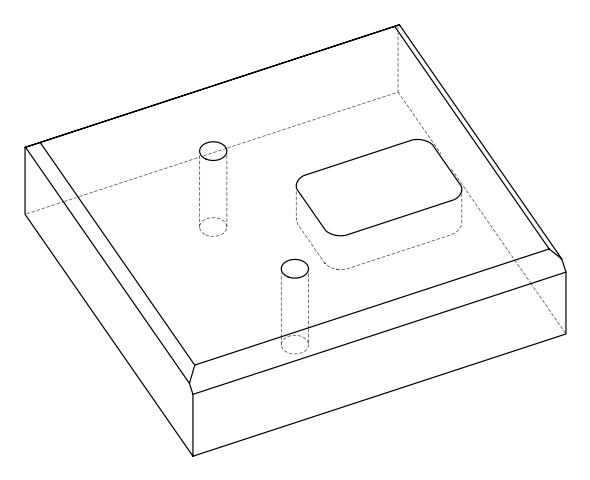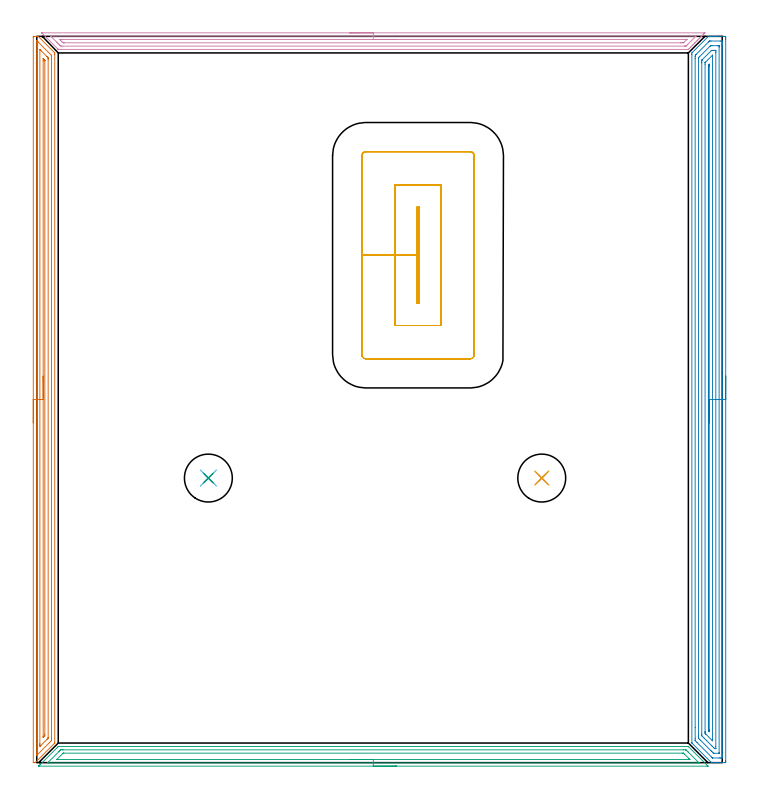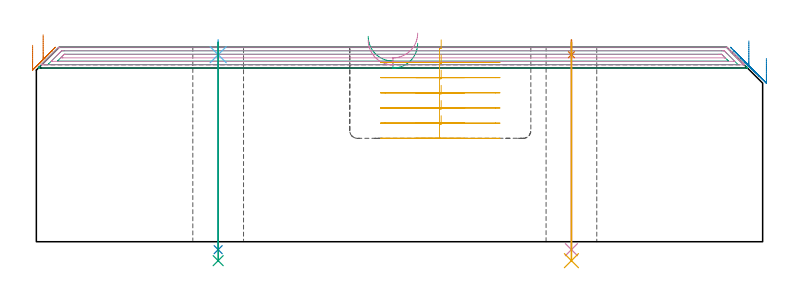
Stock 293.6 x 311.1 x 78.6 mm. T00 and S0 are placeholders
(PLAN: 11 operations, 6 tool changes, 47.4 min)
(1 AREA_MILL | FG_CHAMFER_SURFACE | UGT0205_001 | 9.93 min | 13168 mm3)
(2 AREA_MILL_1 | FG_CHAMFER_SURFACE_1 | UGT0205_001 | 14.91 min | 32717 mm3)
(3 AREA_MILL_2 | FG_CHAMFER_SURFACE_2 | UGT0205_001 | 6.94 min | 9718 mm3)
(4 AREA_MILL_3 | FG_CHAMFER_SURFACE_3 | UGT0205_001 | 6.85 min | 6915 mm3)
(5 MILL_RECTANGULAR_POCKET | POCKET_RECTANGULAR_STRAIGHT | NXT0201_007 | Follow Part, ap 6.25, ae 75% | 7.33 min | 299052 mm3)
(6 SPOT_DRILL | STEP1HOLE | NXT0321_9005460120000 | 0.05 min | 171 mm3)
(7 SPOT_DRILL_1 | STEP1HOLE_1 | NXT0321_9005460120000 | 0.05 min | 192 mm3)
(8 DRILL_THROUGH_HOLE_INTO_CENTER | STEP1HOLE | NXT0301_065 | 0.34 min | 5294 mm3)
(9 DRILL_TO_ENLARGE_THROUGH_HOLE | STEP1HOLE | UGT0301_050 | 0.35 min | 20448 mm3)
(10 DRILL_THROUGH_HOLE_INTO_CENTER_1 | STEP1HOLE_1 | NXT0301_065 | 0.34 min | 5294 mm3)
(11 DRILL_TO_ENLARGE_THROUGH_HOLE_1 | STEP1HOLE_1 | UGT0301_050 | 0.35 min | 20435 mm3)
(TOOL UGT0205_001 | Chamfer Mill 20 x 3 x 45 deg. | D20 FL50 Z2)
(TOOL NXT0201_007 | ENDMILL 25mm [R216.25-25050GCK54P 1620] | D25 R3 FL54 Z5)
(TOOL NXT0321_9005460120000 | NC Spot Drill, 142deg, 12mm, Carbide, Uncoated | D12 PA142 FL30 Z2)
(TOOL NXT0301_065 | Carbide Drill 9.4mm [860.1-0940-075A1-MM 2214] | D9.4 PA140 FL98 Z2)
(TOOL UGT0301_050 | Twist Drill 20.5 mm | D20.5 PA118 FL145 Z2)
(OP 1 AREA_MILL)
G17 G21 G94 G90
T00 M6
G54
G17 G0 G90 X-1.5 Y145.55 S1061 M3
G43 Z88.6 H0
Z79.4
G94 G1 Y145.588 Z78.528 F250.
Y145.702 Z77.664
Y145.891 Z76.812
Y146.153 Z75.98
Y146.487 Z75.174
Y146.89 Z74.4
Y147.358 Z73.664
Y147.89 Z72.972
Y148.479 Z72.329
Y149.122 Z71.74
Y149.814 Z71.209
Y150.55 Z70.74
Y151.324 Z70.337
Y152.13 Z70.003
Y152.962 Z69.741
Y153.813 Z69.552
Y154.678 Z69.438
Y155.55 Z69.4
Y310.782
X-1.497 Y310.933 Z69.403
X-1.491 Y311.098 Z69.405
X-1.243 Y311.1 Z69.653
X-0.911 Z69.984
X-0.245 Z70.654
X0.426 Z71.325
X0.541 Y311.099 Z71.44
X0.6 Y311.09 Z71.496
X0.663 Y311.038 Z71.561
X7.574 Y304.126 Z78.472
X7.699 Y303.995 Z78.587
X7.7 Y303.343 Z78.6
Y8.65
Y8.406 Z78.584
X7.581 Y8.281 Z78.481
X-0.614 Y0.086 Z70.285
X-0.684 Y0.018 Z70.215
X-0.708 Y0.001 Z70.19
X-1.157 Y0. Z69.741
X-1.492 Y0.01 Z69.405
X-1.5 Y0.089 Z69.4
Y155.55
X-0.086 Z70.814
X-0.085 Y308.833 Z70.815
X-0.083 Y308.966 Z70.817
X-0.079 Y309.053 Z70.821
X-0.075 Y309.092 Z70.825
X-0.068 Y309.093 Z70.832
X-0.02 Y309.095 Z70.881
X0.113 Y309.09 Z71.013
X0.156 Y309.083 Z71.056
X0.191 Y309.051 Z71.091
X0.264 Y308.983 Z71.164
X0.549 Y308.701 Z71.449
X6.22 Y303.03 Z77.12
X6.255 Y302.993 Z77.155
X6.271 Y302.973 Z77.171
X6.276 Y302.963 Z77.176
X6.279 Y302.913 Z77.179
X6.284 Y302.649 Z77.184
X6.285 Y302.516 Z77.185
X6.286 Y302.45 Z77.186
Y10.37
X6.281 Y9.543 Z77.181
X6.279 Y9.483 Z77.179
X6.271 Y9.433 Z77.171
X6.22 Y9.377 Z77.12
X5.859 Y9.011 Z76.759
X5.501 Y8.65 Z76.401
X-0.02 Y3.131 Z70.881
X-0.047 Y3.105 Z70.853
X-0.07 Y3.087 Z70.83
X-0.077 Y3.082 Z70.823
X-0.079 Y3.095 Z70.821
X-0.084 Y3.226 Z70.816
X-0.085 Y3.292 Z70.815
X-0.086 Y3.359 Z70.814
Y155.55
X1.328 Z72.228
X1.329 Y305.373 Z72.229
X1.33 Y305.412 Z72.23
X1.332 Y305.453 Z72.232
X1.333 Y305.455 Z72.233
X1.343 Y305.45 Z72.243
X1.38 Y305.417 Z72.28
X1.672 Y305.129 Z72.572
X1.763 Y305.038 Z72.663
X4.351 Y302.45 Z75.251
X4.437 Y302.363 Z75.337
X4.837 Y301.954 Z75.737
X4.859 Y301.93 Z75.759
X4.865 Y301.894 Z75.765
X4.868 Y301.818 Z75.768
X4.87 Y301.702 Z75.77
X4.871 Y301.557 Z75.771
Y301.121
Y10.894
X4.87 Y10.665 Z75.77
X4.868 Y10.551 Z75.768
X4.865 Y10.496 Z75.765
X4.86 Y10.471 Z75.76
X4.832 Y10.436 Z75.732
X4.636 Y10.237 Z75.536
X4.437 Y10.036 Z75.337
X1.763 Y7.364 Z72.663
X1.511 Y7.117 Z72.411
X1.346 Y6.957 Z72.246
X1.335 Y7.149 Z72.235
X1.332 Y7.296 Z72.232
X1.329 Y7.757 Z72.229
Y8.193
X1.328 Y155.55 Z72.228
X2.743 Z73.643
Y300.664
X2.744 Y301.38 Z73.644
X2.746 Y301.465 Z73.646
X2.75 Y301.557 Z73.65
X2.766 Y301.574 Z73.666
X2.79 Y301.557 Z73.69
X3.17 Y301.18 Z74.07
X3.24 Y301.108 Z74.14
X3.379 Y300.96 Z74.279
X3.451 Y300.881 Z74.351
X3.453 Y300.841 Z74.353
X3.456 Y300.753 Z74.356
X3.457 Y300.664 Z74.357
Y300.575
X3.456 Y12.222 Z74.356
X3.45 Y11.511 Z74.35
X3.409 Y11.466 Z74.309
X3.279 Y11.329 Z74.179
X3.172 Y11.222 Z74.072
X2.965 Y11.018 Z73.865
X2.76 Y10.821 Z73.66
X2.749 Y10.816 Z73.649
X2.747 Y10.866 Z73.647
X2.745 Y10.991 Z73.645
X2.743 Y11.241 Z73.643
Y11.329
Y155.55
Y156.422 Z73.681
Y157.286 Z73.795
Y158.138 Z73.983
Y158.97 Z74.246
Y159.776 Z74.58
Y160.55 Z74.982
Y161.286 Z75.451
Y161.978 Z75.982
Y162.621 Z76.572
Y163.21 Z77.215
Y163.741 Z77.907
Y164.21 Z78.643
Y164.613 Z79.417
Y164.947 Z80.222
Y165.209 Z81.055
Y165.398 Z81.906
Y165.512 Z82.771
Y165.55 Z83.643
G0 Z88.6
M5
M2
(OP 2 AREA_MILL_1)
G17 G21 G94 G90
T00 M6
G54
G17 G0 G90 X295.1 Y165.55 S1061 M3
G43 Z88.6 H0
Z74.1
G94 G1 Y165.512 Z73.228 F250.
Y165.398 Z72.364
Y165.209 Z71.512
Y164.947 Z70.68
Y164.613 Z69.874
Y164.21 Z69.1
Y163.742 Z68.364
Y163.21 Z67.672
Y162.621 Z67.029
Y161.978 Z66.44
Y161.286 Z65.908
Y160.55 Z65.44
Y159.776 Z65.037
Y158.97 Z64.703
Y158.138 Z64.441
Y157.287 Z64.252
Y156.422 Z64.138
Y155.55 Z64.1
Y0.931
X295.099 Y0.613 Z64.101
X295.093 Y0.045 Z64.104
X295.091 Y0.008 Z64.105
X294.526 Y0. Z64.67
X292.746 Z66.449
X291.298 Z67.899
X290.076 Z69.119
X289.008 Y0.001 Z70.191
X288.982 Y0.018 Z70.218
X288.683 Y0.316 Z70.514
X280.807 Y8.193 Z78.392
X280.701 Y8.301 Z78.497
X280.604 Y8.405 Z78.589
X280.6 Y8.65 Z78.6
Y303.343
X280.601 Y303.995 Z78.586
X280.711 Y304.112 Z78.486
X287.532 Y310.933 Z71.666
X287.574 Y310.976 Z71.622
X287.654 Y311.058 Z71.537
X287.697 Y311.09 Z71.493
X287.734 Y311.098 Z71.456
X287.925 Y311.1 Z71.269
X288.126 Z71.073
X288.52 Z70.679
X289.185 Z70.01
X290.408 Z68.789
X290.966 Z68.229
X291.577 Z67.618
X294.248 Z64.949
X294.526 Y311.098 Z64.67
X295.091 Y311.092 Z64.106
X295.093 Y311.055 Z64.104
X295.098 Y310.487 Z64.102
X295.1 Y309.911 Z64.1
Y155.55
X293.686 Z65.514
Y3.243
X293.682 Y2.399 Z65.518
X293.68 Y2.356 Z65.52
X293.636 Y2.01 Z65.564
X293.142 Y2.002 Z66.058
X292.746 Y2.001 Z66.454
X292.254 Y2. Z66.946
X289.582 Y2.002 Z69.618
X289.484 Y2.007 Z69.716
X289.461 Y2.01 Z69.739
X289.412 Y2.049 Z69.788
X289.321 Y2.134 Z69.879
X289.185 Y2.265 Z70.015
X282.8 Y8.65 Z76.4
X282.064 Y9.394 Z77.136
X282.031 Y9.431 Z77.169
X282.021 Y9.495 Z77.179
X282.017 Y9.543 Z77.183
X282.015 Y9.592 Z77.185
X282.014 Y10.436 Z77.186
Y14.986
Y301.607
X282.017 Y302.45 Z77.183
X282.019 Y302.495 Z77.181
X282.064 Y303.002 Z77.136
X282.231 Y303.176 Z76.969
X282.393 Y303.343 Z76.807
X287.751 Y308.701 Z71.449
X288.025 Y308.972 Z71.175
X288.117 Y309.058 Z71.083
X288.149 Y309.087 Z71.051
X288.196 Y309.092 Z71.004
X288.295 Y309.095 Z70.905
X288.788 Y309.1 Z70.412
X292.746 Y309.099 Z66.454
X293.241 Y309.097 Z65.959
X293.636 Y309.09 Z65.564
X293.679 Y308.701 Z65.521
X293.682 Y308.655 Z65.518
X293.686 Y307.808 Z65.514
Y307.758
Y155.55
X292.272 Z66.928
X292.271 Y4.185 Z66.929
X292.27 Y4.081 Z66.93
X292.268 Y4.03 Z66.932
X292.266 Y4.012 Z66.934
X292.225 Y4.009 Z66.975
X292.039 Y4.001 Z67.161
X290.259 Z68.941
X290.076 Y4.007 Z69.124
X289.897 Y4.014 Z69.303
X289.718 Y4.185 Z69.482
X289.185 Y4.714 Z70.015
X288.821 Y5.078 Z70.379
X284.356 Y9.543 Z74.844
X283.844 Y10.058 Z75.356
X283.472 Y10.436 Z75.728
X283.435 Y10.493 Z75.765
X283.433 Y10.541 Z75.767
X283.43 Y10.645 Z75.77
X283.429 Y10.853 Z75.771
Y11.329
Y301.557
X283.43 Y301.765 Z75.77
X283.433 Y301.869 Z75.767
X283.435 Y301.917 Z75.765
X283.456 Y301.946 Z75.744
X283.844 Y302.344 Z75.356
X283.896 Y302.397 Z75.304
X288.414 Y306.915 Z70.786
X288.571 Y307.063 Z70.629
X288.6 Y307.089 Z70.6
X288.693 Y307.094 Z70.507
X288.816 Y307.098 Z70.384
X289.001 Y307.1 Z70.199
X289.185 Z70.015
X291.671 Z67.529
X291.856 Z67.344
X292.041 Y307.098 Z67.159
X292.164 Y307.095 Z67.036
X292.257 Y307.09 Z66.943
X292.265 Y307.052 Z66.935
X292.267 Y306.915 Z66.933
X292.271 Y306.499 Z66.929
X292.272 Y155.55 Z66.928
X290.857 Z68.343
Y6.864
X290.855 Y6.083 Z68.345
X290.852 Y6.029 Z68.348
X290.85 Y6.01 Z68.35
X290.829 Y6.008 Z68.371
X290.722 Y6.004 Z68.478
X290.506 Y6.006 Z68.694
X290.399 Y6.01 Z68.801
X290.345 Y6.015 Z68.855
X290.275 Y6.083 Z68.925
X290.076 Y6.277 Z69.124
X289.484 Y6.864 Z69.716
X289.185 Y7.163 Z70.015
X286.805 Y9.543 Z72.395
X285.912 Y10.436 Z73.288
X285.625 Y10.726 Z73.575
X285.031 Y11.329 Z74.169
X284.85 Y11.53 Z74.35
X284.843 Y12.222 Z74.357
Y299.771
X284.844 Y300.554 Z74.356
X284.845 Y300.664 Z74.355
X284.85 Y300.858 Z74.35
X284.86 Y300.899 Z74.34
X284.892 Y300.936 Z74.308
X284.952 Y301. Z74.248
X285.12 Y301.17 Z74.08
X288.853 Y304.903 Z70.347
X288.987 Y305.034 Z70.213
X289.03 Y305.073 Z70.17
X289.053 Y305.09 Z70.147
X289.078 Y305.093 Z70.122
X289.185 Y305.099 Z70.015
X289.214 Y305.1 Z69.986
X290.076 Z69.124
X290.518 Y305.099 Z68.682
X290.725 Y305.097 Z68.475
X290.827 Y305.092 Z68.373
X290.848 Y305.09 Z68.352
X290.851 Y305.076 Z68.349
X290.853 Y305.038 Z68.347
X290.857 Y304.345 Z68.343
Y304.236
Y155.55
X289.443 Z69.757
X289.442 Y9.543 Z69.758
X289.441 Y9.428 Z69.759
X289.44 Y9.395 Z69.76
X289.438 Y9.375 Z69.762
X289.386 Y9.422 Z69.814
X289.256 Y9.543 Z69.944
X286.576 Y12.222 Z72.624
X286.515 Y12.285 Z72.685
X286.312 Y12.499 Z72.888
X286.264 Y12.551 Z72.936
X286.261 Y12.684 Z72.939
X286.259 Y12.857 Z72.941
X286.257 Y13.115 Z72.943
Y13.374
Y299.136
X286.262 Y299.771 Z72.938
X286.264 Y299.833 Z72.936
X286.269 Y299.86 Z72.931
X286.287 Y299.881 Z72.913
X286.344 Y299.942 Z72.856
X286.515 Y300.116 Z72.685
X289.354 Y302.954 Z69.846
X289.403 Y303. Z69.797
X289.433 Y303.025 Z69.767
X289.436 Z69.764
X289.438 Y303.017 Z69.762
X289.441 Y302.881 Z69.759
X289.443 Y302.708 Z69.757
Y302.45
Y155.55
X288.029 Z71.171
X288.028 Y14.008 Z71.172
X288.026 Y13.741 Z71.174
X288.023 Y13.389 Z71.177
X288.008 Y13.251 Z71.192
X287.852 Y13.402 Z71.348
X287.771 Y13.485 Z71.429
X287.692 Y13.568 Z71.508
X287.678 Y13.653 Z71.522
X287.675 Y13.737 Z71.525
X287.672 Y14.008 Z71.528
X287.671 Y14.367 Z71.529
Y14.634
Y298.344
X287.673 Y298.609 Z71.527
X287.676 Y298.748 Z71.524
X287.678 Y298.809 Z71.522
X287.735 Y298.878 Z71.465
X287.989 Y299.134 Z71.211
X288.016 Y299.158 Z71.184
X288.022 Y299.159 Z71.178
X288.024 Y299.149 Z71.176
X288.027 Y298.878 Z71.173
X288.029 Y298.553 Z71.171
Y298.252
Y155.55
Y154.678 Z71.209
Y153.814 Z71.323
Y152.962 Z71.512
Y152.13 Z71.774
Y151.324 Z72.108
Y150.55 Z72.511
Y149.814 Z72.98
Y149.122 Z73.511
Y148.479 Z74.1
Y147.89 Z74.743
Y147.359 Z75.435
Y146.89 Z76.171
Y146.487 Z76.945
Y146.153 Z77.751
Y145.891 Z78.583
Y145.702 Z79.435
Y145.588 Z80.299
Y145.55 Z81.171
G0 Z88.6
M5
M2
(OP 3 AREA_MILL_2)
G17 G21 G94 G90
T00 M6
G54
G17 G0 G90 X154.15 Y-1.5 S1061 M3
G43 Z88.6 H0
Z80.2
G94 G1 X154.112 Z79.328 F250.
X153.998 Z78.464
X153.809 Z77.612
X153.547 Z76.78
X153.213 Z75.974
X152.81 Z75.2
X152.342 Z74.464
X151.81 Z73.772
X151.221 Z73.129
X150.578 Z72.54
X149.886 Z72.008
X149.15 Z71.54
X148.376 Z71.137
X147.57 Z70.803
X146.738 Z70.541
X145.886 Z70.352
X145.022 Z70.238
X144.15 Z70.2
X0.868
X0.807 Y-1.498
X0.805 Y-1.497 Z70.201
X0.807 Y-1.492 Z70.206
X0.85 Y-1.449 Z70.249
X0.976 Y-1.322 Z70.374
X1.104 Y-1.195 Z70.503
X1.356 Y-0.944 Z70.756
X9.047 Y6.747 Z78.446
X9.206 Y6.898 Z78.587
X9.431 Y6.9 Z78.6
X278.869
X279.094 Y6.898 Z78.587
X279.253 Y6.747 Z78.446
X287.196 Y-1.195 Z70.503
X287.324 Y-1.322 Z70.374
X287.493 Y-1.493 Z70.205
X287.495 Y-1.497 Z70.201
X287.493 Y-1.499 Z70.199
X287.432 Y-1.5 Z70.2
X144.15
Y-0.086 Z71.614
X5.074 Y-0.085 Z71.615
X4.97 Y-0.084 Z71.616
X4.866 Y-0.082 Z71.618
X4.685 Y-0.076 Z71.624
X4.773 Y0.019 Z71.719
X4.87 Y0.119 Z71.819
X4.97 Y0.221 Z71.921
X9.431 Y4.682 Z76.382
X9.782 Y5.03 Z76.73
X10.139 Y5.381 Z77.081
X10.233 Y5.472 Z77.172
X10.323 Y5.479 Z77.179
X11.112 Y5.485 Z77.185
X11.216
X277.084
X277.877 Y5.482 Z77.182
X277.977 Y5.479 Z77.179
X278.067 Y5.471 Z77.171
X278.16 Y5.381 Z77.081
X278.869 Y4.681 Z76.381
X279.063 Y4.488 Z76.188
X283.531 Y0.019 Z71.719
X283.597 Y-0.05 Z71.65
X283.617 Y-0.075 Z71.625
X283.618 Y-0.079 Z71.621
X283.606 Y-0.081 Z71.619
X283.538 Y-0.084 Z71.616
X283.434 Y-0.086 Z71.614
X283.33
X144.15
Y1.328 Z73.028
X9.015 Y1.329 Z73.029
X8.552 Y1.332 Z73.032
X8.539 Y1.334 Z73.034
Y1.336 Z73.036
Y1.339 Z73.039
X11.005 Y3.805 Z75.505
X11.216 Y4.011 Z75.711
X11.273 Y4.062 Z75.762
X11.32 Y4.065 Z75.765
X11.423 Y4.068 Z75.768
X11.632 Y4.071 Z75.771
X276.608
X276.846 Y4.069 Z75.769
X276.965 Y4.067 Z75.767
X277.02 Y4.065 Z75.765
X277.084 Y4.008 Z75.708
X277.505 Y3.594 Z75.294
X279.294 Y1.806 Z73.506
X279.761 Y1.338 Z73.038
Y1.332 Z73.032
X279.345 Y1.329 Z73.029
X144.15 Y1.328 Z73.028
X143.278 Z73.066
X142.414 Z73.18
X141.562 Z73.369
X140.73 Z73.632
X139.924 Z73.965
X139.15 Z74.368
X138.414 Z74.837
X137.722 Z75.368
X137.079 Z75.957
X136.49 Z76.601
X135.958 Z77.293
X135.49 Z78.028
X135.087 Z78.802
X134.753 Z79.608
X134.491 Z80.44
X134.302 Z81.292
X134.188 Z82.157
X134.15 Z83.028
G0 Z88.6
M5
M2
(OP 4 AREA_MILL_3)
G17 G21 G94 G90
T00 M6
G54
G17 G0 G90 X134.15 Y312.6 S1061 M3
G43 Z88.6 H0
Z81.5
G94 G1 X134.188 Z80.629 F250.
X134.302 Z79.764
X134.491 Z78.912
X134.753 Z78.08
X135.087 Z77.274
X135.49 Z76.5
X135.958 Z75.764
X136.49 Z75.072
X137.079 Z74.429
X137.722 Z73.84
X138.414 Z73.309
X139.15 Z72.84
X139.924 Z72.437
X140.73 Z72.103
X141.562 Z71.841
X142.413 Z71.652
X143.278 Z71.538
X144.15 Z71.5
X285.9
X286.19 Y312.598 Z71.502
Y312.59 Z71.51
X286.147 Y312.547 Z71.553
X285.739 Y312.138 Z71.959
X285.595 Y311.995 Z72.104
X285.3 Y311.7 Z72.4
X284.857 Y311.256 Z72.841
X284.386 Y310.786 Z73.314
X283.975 Y310.373 Z73.724
X283.472 Y309.872 Z74.227
X283.092 Y309.491 Z74.606
X282.918 Y309.318 Z74.782
X282.735 Y309.135 Z74.965
X282.21 Y308.609 Z75.489
X282.026 Y308.425 Z75.674
X281.882 Y308.282 Z75.818
X281.769 Y308.168 Z75.93
X281.728 Y308.127 Z75.971
X281.029 Y307.429 Z76.671
X280.887 Y307.286 Z76.811
X280.836 Y307.235 Z76.863
X280.176 Y306.576 Z77.524
X280.005 Y306.403 Z77.693
X279.334 Y305.734 Z78.366
X279.106 Y305.51 Z78.583
X279.096 Y305.504 Z78.589
X278.902 Y305.5 Z78.6
X9.395
X9.204 Y305.504 Z78.589
X9.194 Y305.51 Z78.583
X9.094 Y305.604 Z78.492
X8.966 Y305.734 Z78.366
X8.952 Y305.748 Z78.352
X2.259 Y312.442 Z71.657
X2.129 Y312.579 Z71.52
X2.114 Y312.597 Z71.501
X2.259 Y312.6 Z71.5
X144.15
Y311.186 Z72.914
X282.026 Y311.185 Z72.915
X282.097 Y311.184 Z72.916
X282.3 Y311.179 Z72.921
X282.316 Y311.174 Z72.926
X282.31 Y311.165 Z72.935
X282.299 Y311.152 Z72.948
X282.216 Y311.067 Z73.033
X282.115 Y310.965 Z73.135
X278.877 Y307.727 Z76.373
X278.456 Y307.306 Z76.794
X278.222 Y307.075 Z77.025
X278.125 Y306.982 Z77.118
X278.067 Y306.929 Z77.171
X277.974 Y306.921 Z77.179
X277.564 Y306.915 Z77.185
X277.493
X10.736
X10.665
X10.26 Y306.921 Z77.179
X9.844 Y307.315 Z76.785
X9.425 Y307.727 Z76.373
X8.952 Y308.198 Z75.902
X8.541 Y308.609 Z75.491
X6.274 Y310.877 Z73.223
X6.073 Y311.086 Z73.014
X5.986 Y311.179 Z72.921
X6.274 Y311.184 Z72.916
X6.346 Y311.185 Z72.915
X144.15 Y311.186 Z72.914
Y309.771 Z74.329
X278.173
X278.271 Y309.77 Z74.33
X278.456 Y309.767 Z74.333
X278.459 Y309.765 Z74.335
X278.46 Y309.762 Z74.338
X278.456 Y309.755 Z74.345
X277.308 Y308.609 Z75.491
X277.093 Y308.401 Z75.699
X277.032 Y308.343 Z75.757
X276.948 Y308.335 Z75.765
X276.671 Y308.332 Z75.768
X276.062 Y308.329 Z75.771
X275.779 Y308.328 Z75.772
X11.912 Y308.329 Z75.771
X11.629 Y308.331 Z75.769
X11.346 Y308.335 Z75.765
X11.273 Y308.338 Z75.762
X11.233 Y308.374 Z75.726
X11.15 Y308.452 Z75.648
X10.991 Y308.609 Z75.491
X10.736 Y308.863 Z75.237
X10.109 Y309.491 Z74.609
X9.844 Y309.758 Z74.342
X9.843 Y309.768 Z74.332
X9.844 Y309.769 Z74.331
X10.453 Y309.771 Z74.329
X10.736
X144.15
X145.022 Z74.367
X145.886 Z74.48
X146.738 Z74.669
X147.57 Z74.932
X148.376 Z75.265
X149.15 Z75.668
X149.886 Z76.137
X150.578 Z76.668
X151.221 Z77.257
X151.81 Z77.901
X152.341 Z78.593
X152.81 Z79.329
X153.213 Z80.102
X153.547 Z80.908
X153.809 Z81.74
X153.998 Z82.592
X154.112 Z83.457
X154.15 Z84.329
G0 Z88.6
M5
M2
(OP 5 MILL_RECTANGULAR_POCKET)
G17 G21 G94 G90
T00 M6
G54
G17 G0 G90 X163.65 Y225.164 S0 M3
G43 Z88.6 H1
Z81.6
G94 G1 Y237.95 Z78.174 F250.
X162.95 Z77.986
Y217.35 Z72.467
Y196.75 F500.
X163.65
Y237.95
X162.95
Y217.35
X153.45
Y187.25
X173.15
Y247.45
X153.45
Y217.35
X139.2
Y174.8
G3 X141. Y173. R1.8
G1 X185.6
G3 X187.4 Y174.8 R1.8
G1 Y259.9
G3 X185.6 Y261.7 R1.8
G1 X141.
G3 X139.2 Y259.9 R1.8
G1 Y217.35
Y216.35
G0 X163.65 Y225.164 Z75.467
G1 Y237.95 Z72.041 F250.
X162.95 Z71.853
Y217.35 Z66.333
Y196.75 F500.
X163.65
Y237.95
X162.95
Y217.35
X153.45
Y187.25
X173.15
Y247.45
X153.45
Y217.35
X139.2
Y174.8
G3 X141. Y173. R1.8
G1 X185.6
G3 X187.4 Y174.8 R1.8
G1 Y259.9
G3 X185.6 Y261.7 R1.8
G1 X141.
G3 X139.2 Y259.9 R1.8
G1 Y217.35
Y216.35
G0 X163.65 Y225.164 Z69.333
G1 Y237.95 Z65.907 F250.
X162.95 Z65.72
Y217.35 Z60.2
Y196.75 F500.
X163.65
Y237.95
X162.95
Y217.35
X153.45
Y187.25
X173.15
Y247.45
X153.45
Y217.35
X139.2
Y174.8
G3 X141. Y173. R1.8
G1 X185.6
G3 X187.4 Y174.8 R1.8
G1 Y259.9
G3 X185.6 Y261.7 R1.8
G1 X141.
G3 X139.2 Y259.9 R1.8
G1 Y217.35
Y216.35
G0 X163.65 Y225.164 Z63.2
G1 Y237.95 Z59.774 F250.
X162.95 Z59.586
Y217.35 Z54.067
Y196.75 F500.
X163.65
Y237.95
X162.95
Y217.35
X153.45
Y187.25
X173.15
Y247.45
X153.45
Y217.35
X139.2
Y174.8
G3 X141. Y173. R1.8
G1 X185.6
G3 X187.4 Y174.8 R1.8
G1 Y259.9
G3 X185.6 Y261.7 R1.8
G1 X141.
G3 X139.2 Y259.9 R1.8
G1 Y217.35
Y216.35
G0 X163.65 Y225.164 Z57.067
G1 Y237.95 Z53.641 F250.
X162.95 Z53.453
Y217.35 Z47.933
Y196.75 F500.
X163.65
Y237.95
X162.95
Y217.35
X153.45
Y187.25
X173.15
Y247.45
X153.45
Y217.35
X139.2
Y174.8
G3 X141. Y173. R1.8
G1 X185.6
G3 X187.4 Y174.8 R1.8
G1 Y259.9
G3 X185.6 Y261.7 R1.8
G1 X141.
G3 X139.2 Y259.9 R1.8
G1 Y217.35
Y216.35
G0 X163.65 Y225.164 Z50.933
G1 Y237.95 Z47.507 F250.
X162.95 Z47.32
Y217.35 Z41.8
Y196.75 F500.
X163.65
Y237.95
X162.95
Y217.35
X153.45
Y187.25
X173.15
Y247.45
X153.45
Y217.35
X139.2
Y174.8
G3 X141. Y173. R1.8
G1 X185.6
G3 X187.4 Y174.8 R1.8
G1 Y259.9
G3 X185.6 Y261.7 R1.8
G1 X141.
G3 X139.2 Y259.9 R1.8
G1 Y217.35
Y216.35
G0 Z88.6
M5
M2
(OP 6 SPOT_DRILL)
G17 G21 G94 G90
T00 M6
G54
G17 G0 G90 X73.5 Y121.9 S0 M3
G43 Z88.6 H0
G94 G81 G98 Z75.6 F250. R81.6
G80
M5
M2
(OP 7 SPOT_DRILL_1)
G17 G21 G94 G90
T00 M6
G54
G17 G0 G90 X216.3 Y121.9 S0 M3
G43 Z88.6 H0
G94 G81 G98 Z75.6 F250. R81.6
G80
M5
M2
(OP 8 DRILL_THROUGH_HOLE_INTO_CENTER)
G17 G21 G94 G90
T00 M6
G54
G17 G0 G90 X73.5 Y121.9 S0 M3
G43 Z88.6 H1
G94 G73 G98 Z-3.211 F250. Q9.09 R80.6
G80
M5
M2
(OP 9 DRILL_TO_ENLARGE_THROUGH_HOLE)
G17 G21 G94 G90
T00 M6
G54
G17 G0 G90 X73.5 Y121.9 S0 M3
G43 Z88.6 H0
G94 G73 G98 Z-7.659 F250. Q17.252 R80.6
G80
M5
M2
(OP 10 DRILL_THROUGH_HOLE_INTO_CENTER_1)
G17 G21 G94 G90
T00 M6
G54
G17 G0 G90 X216.3 Y121.9 S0 M3
G43 Z88.6 H1
G94 G73 G98 Z-3.211 F250. Q9.09 R80.6
G80
M5
M2
(OP 11 DRILL_TO_ENLARGE_THROUGH_HOLE_1)
G17 G21 G94 G90
T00 M6
G54
G17 G0 G90 X216.3 Y121.9 S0 M3
G43 Z88.6 H0
G94 G73 G98 Z-7.659 F250. Q17.252 R80.6
G80
M5
M2
